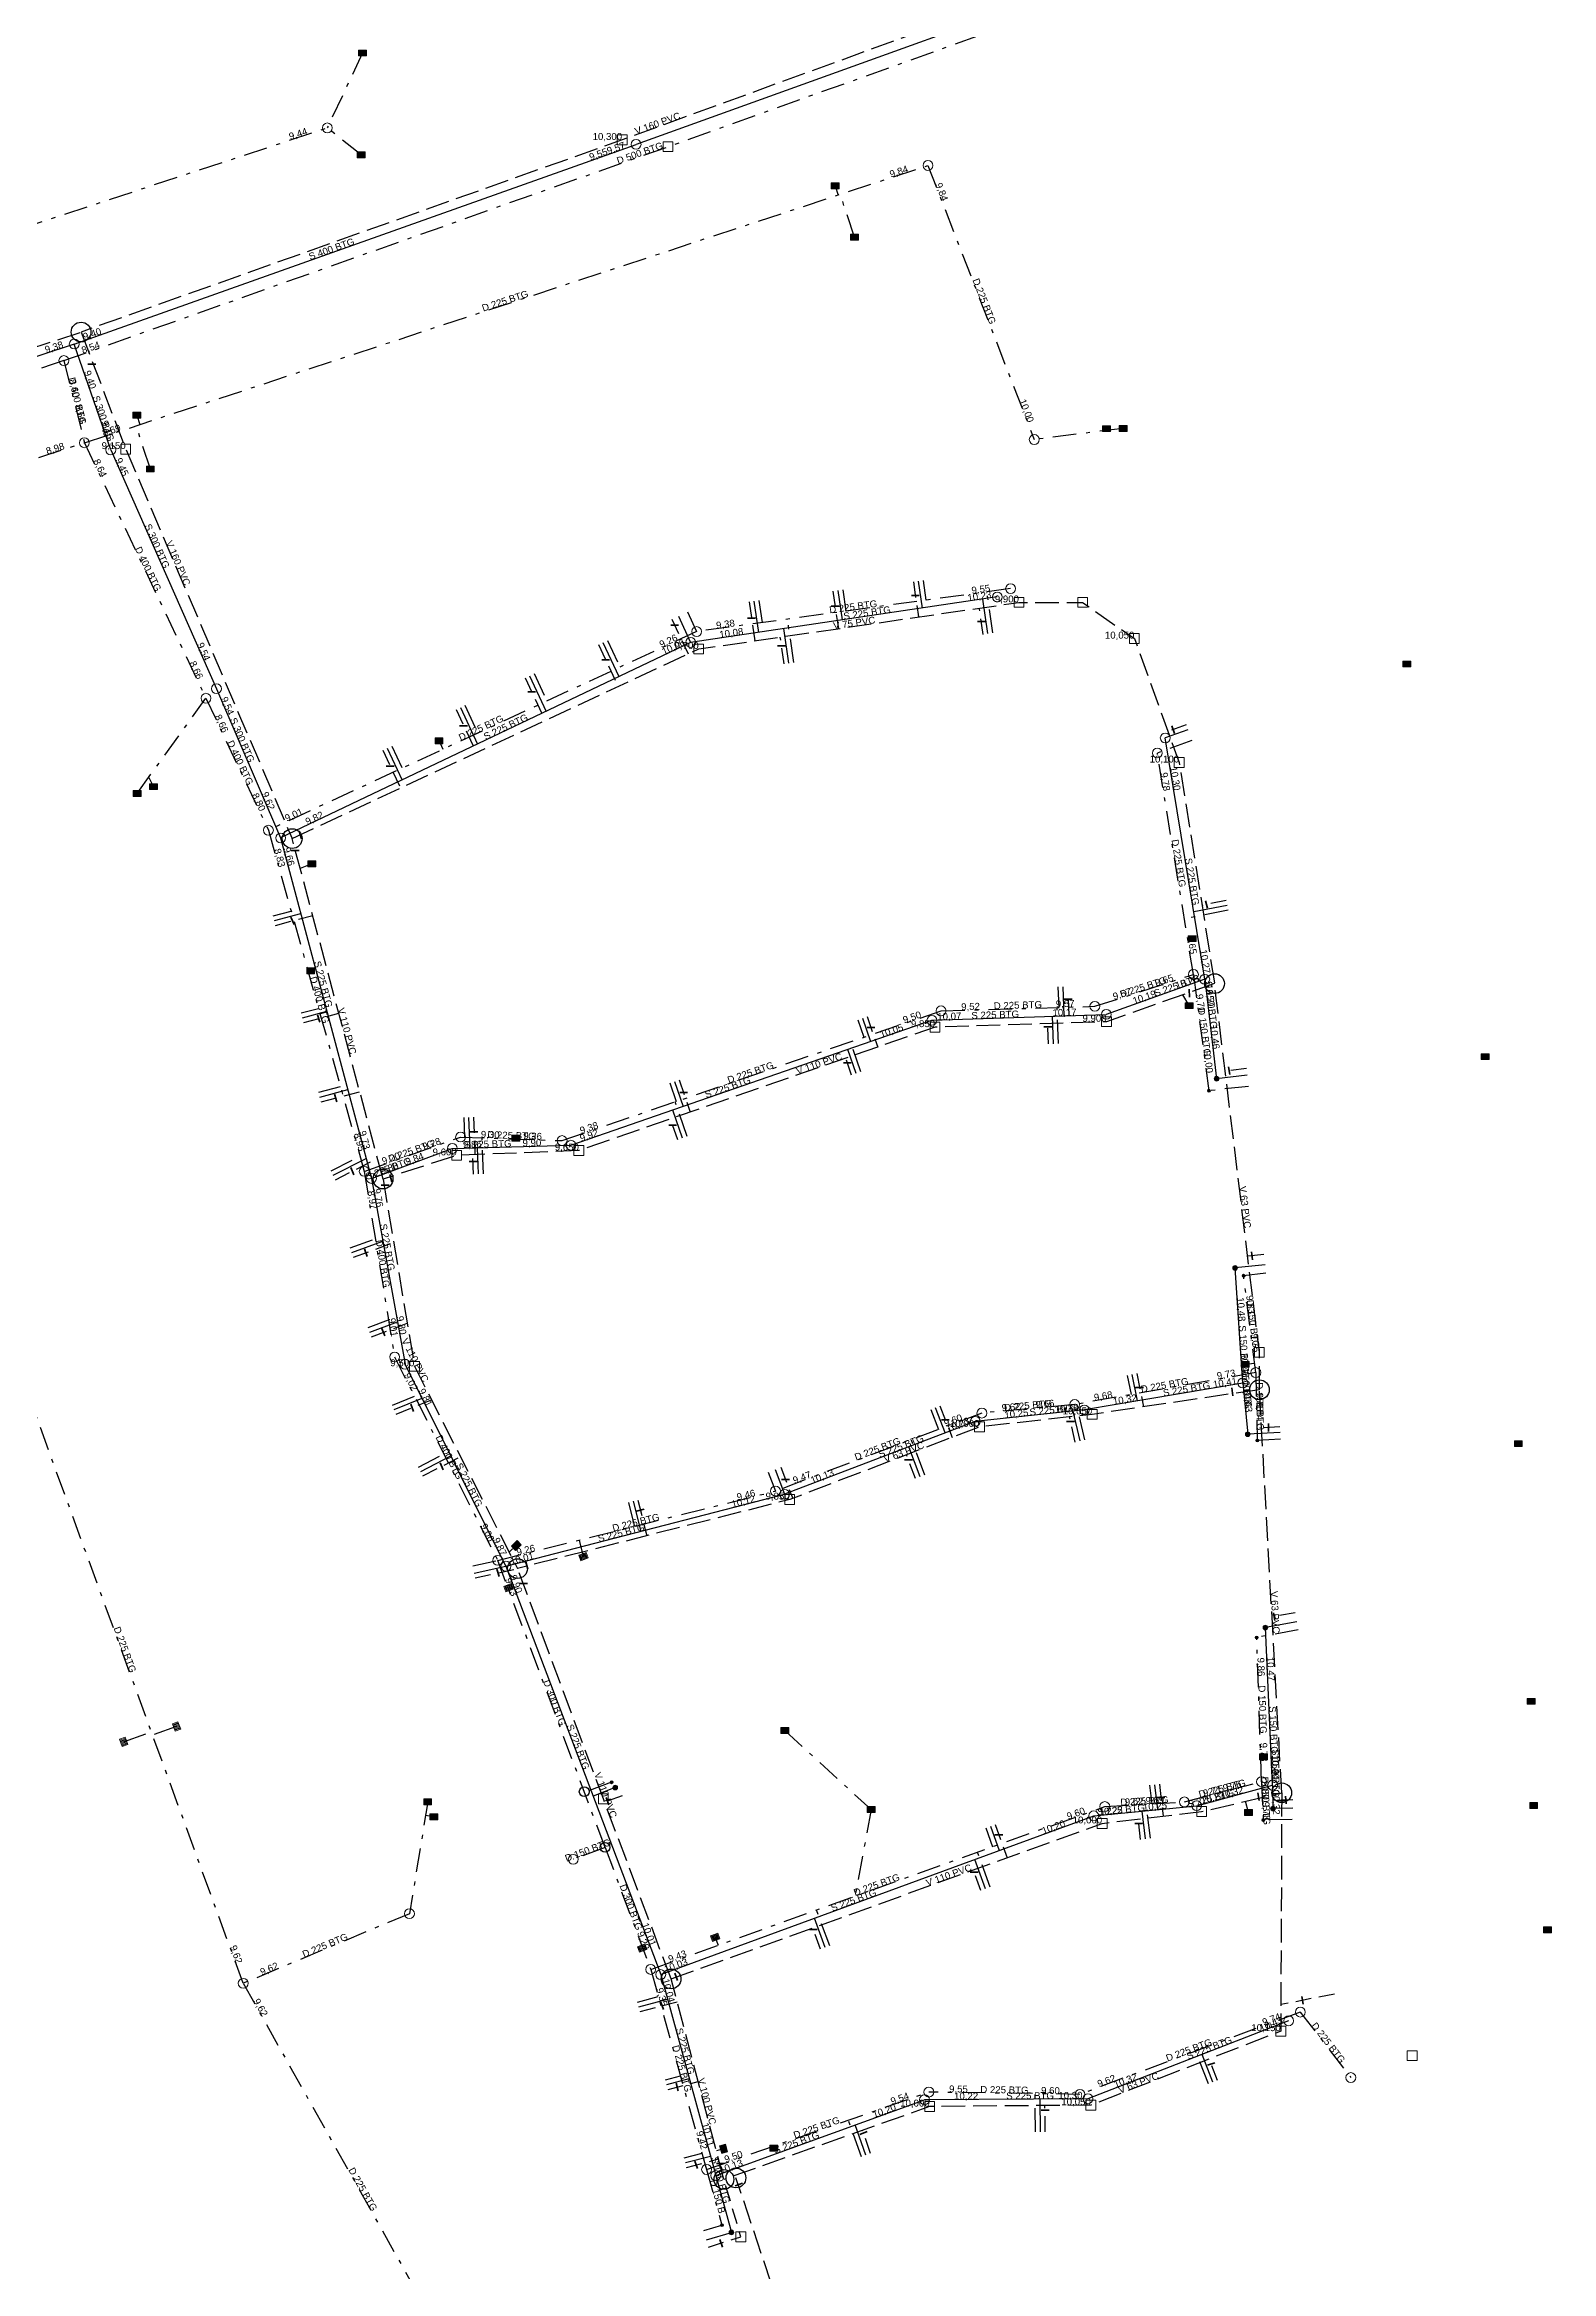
# Model space of a CAD drawing. Header units: metres. Extents: x 119005 to 120452, y 6146783 to 6149515.
# Drawn here: x 119663.9 to 119816.8, y 6148656.6 to 6148882.5 of the extents above; entities that cross this region are included whole.
import ezdxf
from ezdxf.enums import TextEntityAlignment as Align

# ---------------------------------------------------------------- set-up
doc = ezdxf.new("R2010")
doc.units = ezdxf.units.M
doc.header["$LTSCALE"] = 0.4
for name, pattern in [('Heldragen__fast_', [0]), ('Heldragen__skalber__', [0]), ('Streck_prick__fast_', [12, 6, -2.5, 1, -2.5]), ('Streckad', [8, 6, -2]), ('Streckad2', [6, 4, -2])]:
    doc.linetypes.add(name, pattern=pattern)
for name, color, linetype in [('AD_LINE', 83, 'Streck_prick__fast_'), ('AV_LINE', 173, 'Heldragen__fast_'), ('D_LINE', 83, 'Streck_prick__fast_'), ('D_TEXT', 7, 'Continuous'), ('DAG_POINT', 83, 'Continuous'), ('DNB_POINT', 83, 'Continuous'), ('DPL_POINT', 83, 'Continuous'), ('DRB_POINT', 83, 'Continuous'), ('DSP_POINT', 83, 'Continuous'), ('S_LINE', 243, 'Heldragen__fast_'), ('S_TEXT', 7, 'Continuous'), ('SD_LINE', 83, 'Streck_prick__fast_'), ('SNB_POINT', 243, 'Continuous'), ('SS_LINE', 243, 'Heldragen__fast_'), ('SSP_POINT', 243, 'Continuous'), ('SV_LINE', 173, 'Streckad2'), ('TS_LINE', 243, 'Heldragen__fast_'), ('TS_TEXT', 7, 'Continuous'), ('TSNB_POINT', 243, 'Continuous'), ('V_LINE', 173, 'Streckad'), ('V_TEXT', 7, 'Continuous'), ('VAG_POINT', 173, 'Continuous'), ('VAV_POINT', 173, 'Continuous'), ('VBP_POINT', 173, 'Continuous'), ('VPL_POINT', 173, 'Continuous'), ('VPL_TEXT', 173, 'Continuous'), ('VSV_POINT', 173, 'Continuous')]:
    doc.layers.add(name, color=color, linetype=linetype)
doc.styles.add('Standard_CAD', font='ARIAL.TTF', dxfattribs={"height": 0.2})

# ---------------------------------------------------------------- blocks, each defined once
blk = doc.blocks.new('NB')
at = {"color": 0, "linetype": 'Heldragen__skalber__', "lineweight": 0}
blk.add_circle((0, 0), 0.5, dxfattribs=at)
blk = doc.blocks.new('Ventil')
at = {"color": 0, "linetype": 'Heldragen__skalber__', "lineweight": 35, "flags": 128}
blk.add_lwpolyline([(-0.4, 0), (0.4, 0)], dxfattribs=at)
blk = doc.blocks.new('DRB')
blk.add_hatch(color=0).paths.add_polyline_path([(0.3, 0.3), (0.3, -0.3)], flags=0)
at = {"color": 0, "linetype": 'Heldragen__skalber__', "lineweight": 0, "flags": 128}
for points in [[(-0.4, -0.3), (-0.4, 0.3), (0.4, 0.3), (0.4, -0.3), (-0.4, -0.3)], [(-0.3, 0.3), (-0.3, -0.3)], [(-0.2, 0.3), (-0.2, -0.3)], [(-0.1, 0.3), (-0.1, -0.3)], [(0, 0.3), (0, -0.3)], [(0.1, 0.3), (0.1, -0.3)], [(0.2, 0.3), (0.2, -0.3)], [(0.3, 0.3), (0.3, -0.3), (0.3, 0.3)]]:
    blk.add_lwpolyline(points, dxfattribs=at)
blk = doc.blocks.new('Rektangel')
at = {"color": 0, "linetype": 'Heldragen__skalber__', "lineweight": 0, "flags": 128}
blk.add_lwpolyline([(-0.5, -0.5), (-0.5, 0.5), (0.5, 0.5), (0.5, -0.5), (-0.5, -0.5)], dxfattribs=at)
blk = doc.blocks.new('Cirkel')
blk.add_ellipse((0, 0), major_axis=(0.5, 0), ratio=1)
blk = doc.blocks.new('VBP')
blk.add_hatch(color=0).paths.add_polyline_path([(0.4, -0.3), (-0.4, -0.3), (-0.4, 0.3), (0.4, 0.3)], flags=0)
at = {"color": 0, "linetype": 'Heldragen__skalber__', "lineweight": 0, "flags": 128}
blk.add_lwpolyline([(0.4, -0.3), (-0.4, -0.3), (-0.4, 0.3), (0.4, 0.3), (0.4, -0.3)], dxfattribs=at)
blk = doc.blocks.new('SIB')
blk.add_hatch(color=0).paths.add_polyline_path([(0.3, 0, 1), (-0.3, 0, 1)], flags=0)
at = {"color": 0, "linetype": 'Heldragen__skalber__', "lineweight": 0, "flags": 128}
blk.add_lwpolyline([(0.3, 0, 1), (-0.3, 0, 1), (0.3, 0)], format="xyb", dxfattribs=at)
blk = doc.blocks.new('DIB')
blk.add_hatch(color=0).paths.add_polyline_path([(0.3, 0, 1), (-0.3, 0, 1)], flags=0)
at = {"color": 0, "linetype": 'Heldragen__skalber__', "lineweight": 0, "flags": 128}
blk.add_lwpolyline([(0.3, 0, 1), (-0.3, 0, 1), (0.3, 0)], format="xyb", dxfattribs=at)

msp = doc.modelspace()

# ---------------------------------------------------------------- linework, layer by layer
at = {"layer": 'AD_LINE', "flags": 128}
for points in [[(119696.17, 6148881.62), (119692.59, 6148874.02)], [(119696.03, 6148871.3), (119692.59, 6148874.02)], [(119744.11, 6148868.15), (119744.41, 6148867.21)], [(119746.07, 6148862.93), (119744.64, 6148867.29)], [(119674.64, 6148839.42), (119673.2, 6148843.81)], [(119673.26, 6148844.88), (119673.58, 6148843.93)], [(119773.34, 6148843.54), (119764.31, 6148842.41)], [(119673.3, 6148806.51), (119680.28, 6148816.17)], [(119703.93, 6148811.85), (119704.33, 6148810.99)], [(119674.97, 6148807.2), (119674.5, 6148808.16)], [(119780.33, 6148791.78), (119779.88, 6148791.71)], [(119690.91, 6148788.51), (119690.65, 6148788.44)], [(119711.72, 6148771.55), (119711.72, 6148771.47)], [(119785.72, 6148748.61), (119786.67, 6148748.73)], [(119718.58, 6148729.11), (119718.17, 6148730.78)], [(119710.98, 6148725.94), (119710.94, 6148725.92)], [(119677.3, 6148711.87), (119674.87, 6148710.99)], [(119671.93, 6148710.31), (119674.74, 6148711.33)], [(119739.01, 6148711.46), (119747.77, 6148703.44)], [(119787.58, 6148708.79), (119787.29, 6148708.78)], [(119702.78, 6148704.24), (119700.93, 6148692.88)], [(119703.39, 6148702.71), (119702.56, 6148702.85)], [(119747.77, 6148703.44), (119746.13, 6148694.66)], [(119724.53, 6148689.39), (119724.58, 6148689.41)], [(119731.94, 6148690.48), (119732.23, 6148689.68)], [(119737.89, 6148669.1), (119737.83, 6148669.29)]]:
    msp.add_lwpolyline(points, dxfattribs=at)
at = {"layer": 'AV_LINE', "flags": 128}
for points in [[(119691.02, 6148799.36), (119689.84, 6148798.89)], [(119780.03, 6148784.99), (119779.37, 6148786.09)], [(119711.76, 6148730.23), (119711.04, 6148729.56)], [(119786.05, 6148703.16), (119785.75, 6148704.29)], [(119732.79, 6148669.03), (119732.06, 6148668.84)]]:
    msp.add_lwpolyline(points, dxfattribs=at)
at = {"layer": 'D_LINE', "flags": 128}
for points in [[(119665.87, 6148850.42), (119727.15, 6148872.11), (119782.88, 6148892.04)], [(119611.23, 6148847.29), (119692.59, 6148874.02)], [(119667.95, 6148842.08), (119753.53, 6148870.21)], [(119753.53, 6148870.21), (119764.31, 6148842.41)], [(119665.87, 6148850.42), (119594.07, 6148826.52)], [(119665.87, 6148850.42), (119667.95, 6148842.08)], [(119631.31, 6148830.36), (119667.95, 6148842.08)], [(119667.95, 6148842.08), (119680.28, 6148816.17)], [(119761.91, 6148827.29), (119730.06, 6148822.93)], [(119730.06, 6148822.93), (119686.62, 6148802.78)], [(119680.28, 6148816.17), (119686.62, 6148802.78)], [(119780.46, 6148788.15), (119776.8, 6148810.61)], [(119686.62, 6148802.78), (119696.34, 6148768.18)], [(119770.46, 6148784.92), (119780.46, 6148788.15)], [(119780.46, 6148788.15), (119782.03, 6148776.36)], [(119716.41, 6148771.3), (119754.86, 6148784.46)], [(119754.86, 6148784.46), (119770.46, 6148784.92)], [(119696.34, 6148768.18), (119706.11, 6148771.66)], [(119706.11, 6148771.66), (119716.41, 6148771.3)], [(119696.34, 6148768.18), (119699.42, 6148749.35)], [(119786.79, 6148747.77), (119785.55, 6148757.59)], [(119684.06, 6148685.82), (119659.43, 6148753.29)], [(119699.42, 6148749.35), (119709.89, 6148728.72)], [(119786.79, 6148747.77), (119768.41, 6148744.53)], [(119786.79, 6148747.77), (119786.94, 6148740.88)], [(119759, 6148743.66), (119738.06, 6148735.75)], [(119768.41, 6148744.53), (119759, 6148743.66)], [(119709.89, 6148728.72), (119738.06, 6148735.75)], [(119720.77, 6148699.61), (119709.89, 6148728.72)], [(119787.37, 6148706.27), (119786.88, 6148720.9)], [(119779.55, 6148704.22), (119787.37, 6148706.27)], [(119787.37, 6148706.27), (119787.55, 6148702.38)], [(119725.4, 6148687.23), (119771.47, 6148703.75)], [(119771.47, 6148703.75), (119779.55, 6148704.22)], [(119720.77, 6148699.61), (119717.54, 6148698.4)], [(119720.77, 6148699.61), (119725.4, 6148687.23)], [(119700.93, 6148692.88), (119684.06, 6148685.82)], [(119725.4, 6148687.23), (119731.07, 6148666.94)], [(119684.06, 6148685.82), (119707.75, 6148643.7)], [(119791.3, 6148682.9), (119768.95, 6148674.56)], [(119791.3, 6148682.9), (119796.43, 6148676.26)], [(119731.07, 6148666.94), (119753.62, 6148674.79)], [(119768.95, 6148674.56), (119753.62, 6148674.79)], [(119731.07, 6148666.94), (119732.63, 6148661.29)]]:
    msp.add_lwpolyline(points, dxfattribs=at)
at = {"layer": 'S_LINE', "flags": 128}
for points in [[(119666.92, 6148852.1), (119723.92, 6148872.35)], [(119666.92, 6148852.1), (119594.95, 6148828.34)], [(119670.63, 6148841.36), (119666.92, 6148852.1)], [(119670.63, 6148841.36), (119681.35, 6148817.14)], [(119760.56, 6148826.44), (119729.45, 6148821.83)], [(119729.45, 6148821.83), (119687.86, 6148802)], [(119681.35, 6148817.14), (119687.86, 6148802)], [(119781.61, 6148787.66), (119777.6, 6148812.14)], [(119687.86, 6148802), (119697.07, 6148767.46)], [(119781.61, 6148787.66), (119771.62, 6148784.1)], [(119781.61, 6148787.66), (119782.81, 6148777.58)], [(119753.93, 6148783.5), (119771.62, 6148784.1)], [(119717.31, 6148770.83), (119753.93, 6148783.5)], [(119697.07, 6148767.46), (119705.27, 6148770.5)], [(119705.27, 6148770.5), (119717.31, 6148770.83)], [(119697.07, 6148767.46), (119700.48, 6148748.62)], [(119785.47, 6148746.71), (119784.69, 6148758.38)], [(119710.71, 6148728.13), (119700.48, 6148748.62)], [(119785.47, 6148746.71), (119769.4, 6148743.98)], [(119785.47, 6148746.71), (119785.97, 6148741.51)], [(119769.4, 6148743.98), (119758.33, 6148742.82)], [(119758.33, 6148742.82), (119738.98, 6148735.42)], [(119710.71, 6148728.13), (119738.98, 6148735.42)], [(119710.71, 6148728.13), (119726.42, 6148686.71)], [(119788.49, 6148705.92), (119787.76, 6148721.91)], [(119780.79, 6148703.84), (119788.49, 6148705.92)], [(119788.49, 6148705.92), (119788.53, 6148703.54)], [(119726.42, 6148686.71), (119770.35, 6148702.81)], [(119770.35, 6148702.81), (119780.79, 6148703.84)], [(119726.42, 6148686.71), (119732, 6148666.32)], [(119790.12, 6148682.02), (119769.76, 6148674.12)], [(119732, 6148666.32), (119753.18, 6148674.01)], [(119769.76, 6148674.12), (119753.18, 6148674.01)], [(119732, 6148666.32), (119733.59, 6148660.55)]]:
    msp.add_lwpolyline(points, dxfattribs=at)
at = {"layer": 'SD_LINE', "flags": 128}
for points in [[(119744.88, 6148827.18), (119745.19, 6148825)], [(119753.04, 6148828.1), (119753.33, 6148826.11)], [(119760.12, 6148822.8), (119759.51, 6148826.96)], [(119729.13, 6148824.93), (119730.06, 6148822.93)], [(119736.37, 6148826.08), (119736.7, 6148823.84)], [(119739.92, 6148819.81), (119739.28, 6148824.19)], [(119721.02, 6148822.04), (119722.28, 6148819.32)], [(119713.57, 6148818.67), (119714.87, 6148815.88)], [(119706.56, 6148815.45), (119707.87, 6148812.64)], [(119699.13, 6148811.31), (119700.18, 6148809.07)], [(119780.31, 6148811.87), (119776.8, 6148810.61)], [(119687.09, 6148794.09), (119688.92, 6148794.58)], [(119783.97, 6148794.66), (119779.54, 6148793.79)], [(119766.72, 6148786.88), (119766.79, 6148784.82)], [(119689.95, 6148784.25), (119691.7, 6148784.71)], [(119766.76, 6148781.14), (119766.64, 6148784.81)], [(119746.41, 6148783.55), (119747.03, 6148781.78)], [(119746.72, 6148778.26), (119745.67, 6148781.31)], [(119691.72, 6148776.2), (119693.92, 6148776.78)], [(119727.34, 6148777.15), (119728, 6148775.27)], [(119729.09, 6148771.72), (119727.88, 6148775.23)], [(119786.04, 6148776.8), (119782.03, 6148776.36)], [(119706.43, 6148773.63), (119706.5, 6148771.65)], [(119708.43, 6148767.93), (119708.29, 6148771.59)], [(119692.97, 6148768.22), (119695.91, 6148769.71)], [(119694.91, 6148760.41), (119697.46, 6148761.34)], [(119787.82, 6148757.85), (119785.55, 6148757.59)], [(119696.74, 6148752.35), (119698.8, 6148753.13)], [(119773.73, 6148747.48), (119774.13, 6148745.54)], [(119699.2, 6148744.48), (119701.43, 6148745.39)], [(119753.81, 6148744.04), (119754.59, 6148741.99)], [(119769.45, 6148740.95), (119768.62, 6148744.57)], [(119701.85, 6148738.19), (119704.42, 6148739.5)], [(119753.21, 6148737.38), (119751.84, 6148740.95)], [(119789.31, 6148741.01), (119786.94, 6148740.88)], [(119737.33, 6148737.67), (119738.06, 6148735.75)], [(119723.14, 6148734.59), (119723.74, 6148732.17)], [(119707.34, 6148728.17), (119709.89, 6148728.72)], [(119791.1, 6148721.67), (119786.88, 6148720.9)], [(119721.44, 6148706.22), (119718.68, 6148705.19)], [(119776.02, 6148705.91), (119776.24, 6148704.03)], [(119776.09, 6148700.54), (119775.68, 6148703.99)], [(119759.4, 6148701.59), (119760.09, 6148699.67)], [(119790.49, 6148702.43), (119787.55, 6148702.38)], [(119759.84, 6148695.57), (119758.56, 6148699.12)], [(119743.56, 6148689.61), (119742.24, 6148693.27)], [(119724.07, 6148683.92), (119726.17, 6148684.48)], [(119781.98, 6148675.61), (119780.68, 6148678.94)], [(119726.9, 6148676.03), (119728.42, 6148676.43)], [(119764.43, 6148670.75), (119764.39, 6148674.63)], [(119746.77, 6148668.23), (119745.45, 6148671.95)], [(119728.79, 6148668.11), (119730.61, 6148668.6)], [(119730.78, 6148660.74), (119732.63, 6148661.29)]]:
    msp.add_lwpolyline(points, dxfattribs=at)
at = {"layer": 'SS_LINE', "flags": 128}
for points in [[(119744.38, 6148827.11), (119744.82, 6148824.11)], [(119752.54, 6148828.03), (119752.94, 6148825.31)], [(119735.88, 6148826.01), (119736.34, 6148822.85)], [(119759.62, 6148822.73), (119759.11, 6148826.22)], [(119728.21, 6148824.5), (119729.45, 6148821.83)], [(119739.43, 6148819.74), (119738.92, 6148823.23)], [(119720.56, 6148821.83), (119722.18, 6148818.36)], [(119713.11, 6148818.45), (119714.8, 6148814.84)], [(119706.1, 6148815.24), (119707.84, 6148811.52)], [(119779.91, 6148812.97), (119777.6, 6148812.14)], [(119698.68, 6148811.1), (119700.18, 6148807.87)], [(119687.22, 6148793.61), (119689.9, 6148794.33)], [(119783.87, 6148795.15), (119780.49, 6148794.49)], [(119767.22, 6148786.9), (119767.32, 6148783.95)], [(119690.08, 6148783.76), (119692.55, 6148784.43)], [(119746.89, 6148783.72), (119747.71, 6148781.35)], [(119766.26, 6148781.12), (119766.17, 6148783.91)], [(119746.25, 6148778.1), (119745.4, 6148780.55)], [(119727.82, 6148777.31), (119728.7, 6148774.77)], [(119785.91, 6148777.92), (119782.81, 6148777.58)], [(119691.85, 6148775.71), (119694.67, 6148776.47)], [(119706.93, 6148773.65), (119707.05, 6148770.55)], [(119728.62, 6148771.55), (119727.63, 6148774.4)], [(119707.93, 6148767.92), (119707.82, 6148770.57)], [(119693.2, 6148767.78), (119696.54, 6148769.47)], [(119695.09, 6148759.94), (119698.23, 6148761.09)], [(119787.73, 6148758.71), (119784.69, 6148758.38)], [(119696.91, 6148751.88), (119699.7, 6148752.93)], [(119774.22, 6148747.58), (119774.77, 6148744.89)], [(119699.39, 6148744.01), (119702.21, 6148745.17)], [(119754.27, 6148744.22), (119755.26, 6148741.64)], [(119768.96, 6148740.84), (119768.27, 6148743.86)], [(119789.27, 6148741.7), (119785.97, 6148741.51)], [(119702.07, 6148737.75), (119705.13, 6148739.31)], [(119752.74, 6148737.2), (119751.58, 6148740.23)], [(119738.02, 6148737.93), (119738.98, 6148735.42)], [(119723.62, 6148734.72), (119724.39, 6148731.66)], [(119707.5, 6148727.44), (119710.71, 6148728.13)], [(119790.95, 6148722.49), (119787.76, 6148721.91)], [(119721.8, 6148705.68), (119719.55, 6148704.82)], [(119776.51, 6148705.96), (119776.81, 6148703.45)], [(119775.6, 6148700.48), (119775.26, 6148703.29)], [(119790.54, 6148703.58), (119788.53, 6148703.56)], [(119759.87, 6148701.76), (119760.76, 6148699.29)], [(119759.37, 6148695.4), (119758.29, 6148698.39)], [(119743.09, 6148689.44), (119742.02, 6148692.43)], [(119724.2, 6148683.43), (119727.1, 6148684.21)], [(119782.44, 6148675.79), (119781.34, 6148678.61)], [(119727.03, 6148675.55), (119729.31, 6148676.15)], [(119764.93, 6148670.76), (119764.9, 6148674.09)], [(119747.24, 6148668.39), (119746.16, 6148671.46)], [(119728.92, 6148667.63), (119731.46, 6148668.3)], [(119731.06, 6148659.79), (119733.59, 6148660.55)]]:
    msp.add_lwpolyline(points, dxfattribs=at)
at = {"layer": 'SV_LINE', "flags": 128}
for points in [[(119743.89, 6148827.04), (119744.44, 6148823.23)], [(119752.05, 6148827.96), (119752.56, 6148824.41)], [(119735.38, 6148825.94), (119735.96, 6148821.99)], [(119759.13, 6148822.65), (119758.74, 6148825.31)], [(119727.54, 6148824.19), (119729.19, 6148820.66)], [(119720.11, 6148821.62), (119722.1, 6148817.36)], [(119738.93, 6148819.67), (119738.54, 6148822.37)], [(119712.66, 6148818.24), (119714.69, 6148813.9)], [(119705.65, 6148815.02), (119707.7, 6148810.64)], [(119779.73, 6148813.46), (119777.88, 6148812.79)], [(119698.22, 6148810.89), (119700.02, 6148807.05)], [(119783.78, 6148795.64), (119781.33, 6148795.16)], [(119687.35, 6148793.13), (119691.11, 6148794.13)], [(119690.21, 6148783.28), (119693.76, 6148784.23)], [(119767.76, 6148785.65), (119767.84, 6148783.24)], [(119747.36, 6148783.88), (119748.43, 6148780.79)], [(119765.76, 6148781.11), (119765.69, 6148783.17)], [(119745.78, 6148777.94), (119745.18, 6148779.66)], [(119728.29, 6148777.48), (119729.42, 6148774.2)], [(119785.84, 6148778.6), (119783.68, 6148778.36)], [(119691.98, 6148775.23), (119695.88, 6148776.27)], [(119707.43, 6148773.67), (119707.57, 6148769.88)], [(119728.15, 6148771.39), (119727.41, 6148773.51)], [(119693.42, 6148767.33), (119697.69, 6148769.49)], [(119707.43, 6148767.9), (119707.35, 6148769.87)], [(119695.26, 6148759.47), (119699.4, 6148760.99)], [(119787.61, 6148759.74), (119785.97, 6148759.56)], [(119697.09, 6148751.41), (119700.7, 6148752.77)], [(119774.71, 6148747.68), (119775.4, 6148744.3)], [(119699.58, 6148743.55), (119703.17, 6148745.02)], [(119754.74, 6148744.4), (119755.97, 6148741.2)], [(119768.47, 6148740.72), (119767.89, 6148743.28)], [(119789.24, 6148742.26), (119787.37, 6148742.16)], [(119702.3, 6148737.3), (119706.11, 6148739.24)], [(119752.27, 6148737.02), (119751.35, 6148739.43)], [(119738.6, 6148738.16), (119739.81, 6148735.01)], [(119724.11, 6148734.84), (119725.01, 6148731.21)], [(119707.6, 6148726.96), (119711.89, 6148727.89)], [(119790.78, 6148723.41), (119788.43, 6148722.98)], [(119777.01, 6148706.02), (119777.39, 6148702.77)], [(119722.5, 6148704.84), (119720.73, 6148704.18)], [(119790.54, 6148704.42), (119789.36, 6148704.4)], [(119760.34, 6148701.93), (119761.56, 6148698.56)], [(119775.1, 6148700.42), (119774.86, 6148702.47)], [(119758.9, 6148695.23), (119758.14, 6148697.33)], [(119742.62, 6148689.27), (119741.84, 6148691.44)], [(119794.77, 6148684.73), (119789.33, 6148683.66)], [(119724.33, 6148682.95), (119728.08, 6148683.95)], [(119782.91, 6148675.97), (119782.06, 6148678.14)], [(119727.16, 6148675.06), (119730.21, 6148675.87)], [(119765.42, 6148670.76), (119765.4, 6148673.42)], [(119747.71, 6148668.56), (119746.88, 6148670.91)], [(119729.04, 6148667.14), (119732.28, 6148668.01)], [(119731.28, 6148659.06), (119734.55, 6148660.11), (119732.83, 6148665.93)]]:
    msp.add_lwpolyline(points, dxfattribs=at)
at = {"layer": 'TS_LINE', "flags": 128}
msp.add_lwpolyline([(119782.75, 6148893.54), (119723.92, 6148872.35)], dxfattribs=at)
at = {"layer": 'V_LINE', "flags": 128}
for points in [[(119780.11, 6148893.76), (119722.5, 6148872.8), (119667.61, 6148853.31)], [(119595.38, 6148829.42), (119599.31, 6148831.03), (119667.61, 6148853.31)], [(119667.61, 6148853.31), (119672.14, 6148841.44), (119689.03, 6148801.93)], [(119689.03, 6148801.93), (119730.27, 6148821.17), (119762.76, 6148825.89), (119769.22, 6148825.89), (119774.47, 6148822.22), (119779.01, 6148809.65), (119782.6, 6148787.22)], [(119698.25, 6148767.4), (119689.03, 6148801.93)], [(119782.6, 6148787.22), (119771.65, 6148783.36), (119754.25, 6148782.81), (119718.12, 6148770.29), (119705.72, 6148769.8), (119698.25, 6148767.4)], [(119787.16, 6148746.03), (119787.15, 6148749.83), (119782.6, 6148787.22)], [(119698.25, 6148767.4), (119701.43, 6148748.41), (119711.89, 6148727.89)], [(119787.16, 6148746.03), (119770.19, 6148743.53), (119758.75, 6148742.26), (119739.5, 6148734.89), (119711.89, 6148727.89)], [(119789.42, 6148705.15), (119787.16, 6148746.03)], [(119727.47, 6148686.26), (119720.6, 6148704.54), (119711.89, 6148727.89)], [(119727.47, 6148686.26), (119771.2, 6148702.04), (119781.29, 6148703.24), (119789.42, 6148705.15)], [(119789.42, 6148705.15), (119789.32, 6148680.97), (119770.05, 6148673.46), (119753.7, 6148673.32), (119732.83, 6148665.93)], [(119732.83, 6148665.93), (119727.47, 6148686.26)], [(119746.75, 6148512.59), (119724.1, 6148549.05), (119710.04, 6148578.16), (119722.33, 6148582.55), (119721.46, 6148585.15), (119718.78, 6148597.64), (119709.1, 6148640.33), (119738.55, 6148652.67), (119734.05, 6148666.08)]]:
    msp.add_lwpolyline(points, dxfattribs=at)

# ---------------------------------------------------------------- block references
at = {"layer": 'DAG_POINT'}
for p in [(119718.66, 6148705.26), (119720.77, 6148699.61)]:
    msp.add_blockref('Cirkel', p, dxfattribs=at)
at = {"layer": 'DNB_POINT'}
for p in [(119692.59, 6148874.02), (119753.53, 6148870.21), (119665.87, 6148850.42), (119764.31, 6148842.41), (119667.95, 6148842.08), (119761.91, 6148827.29), (119730.06, 6148822.93), (119680.28, 6148816.17), (119776.8, 6148810.61), (119686.62, 6148802.78), (119780.46, 6148788.15), (119754.86, 6148784.46), (119770.46, 6148784.92), (119706.11, 6148771.66), (119716.41, 6148771.3), (119696.34, 6148768.18), (119699.42, 6148749.35), (119786.79, 6148747.77), (119759, 6148743.66), (119768.41, 6148744.53), (119738.06, 6148735.75), (119709.89, 6148728.72), (119787.37, 6148706.27), (119771.47, 6148703.75), (119779.55, 6148704.22), (119717.54, 6148698.4), (119700.93, 6148692.88), (119725.4, 6148687.23), (119684.06, 6148685.82), (119791.3, 6148682.9), (119796.43, 6148676.26), (119753.62, 6148674.79), (119768.95, 6148674.56), (119731.07, 6148666.94)]:
    msp.add_blockref('NB', p, dxfattribs=at)
at = {"layer": 'DPL_POINT'}
for p in [(119727.15, 6148872.11), (119802.66, 6148678.48)]:
    msp.add_blockref('Rektangel', p, dxfattribs=at)
at = {"layer": 'DRB_POINT'}
for p in [(119696.17, 6148881.62), (119696.03, 6148871.3), (119744.11, 6148868.15), (119746.07, 6148862.93), (119673.26, 6148844.88), (119771.64, 6148843.51), (119773.34, 6148843.54), (119674.64, 6148839.42), (119802.12, 6148819.64), (119703.93, 6148811.85), (119673.3, 6148806.51), (119674.97, 6148807.2), (119780.33, 6148791.78), (119690.91, 6148788.51), (119810.05, 6148779.81), (119711.72, 6148771.55), (119785.72, 6148748.61), (119813.42, 6148740.56), (119814.72, 6148714.42), (119739.01, 6148711.46), (119787.58, 6148708.79), (119702.78, 6148704.24), (119703.39, 6148702.71), (119747.77, 6148703.44), (119814.98, 6148703.85), (119816.38, 6148691.24), (119737.89, 6148669.1)]:
    msp.add_blockref('DRB', p, dxfattribs=at)
for p, rotation in [((119718.58, 6148729.11), 20.4365627157176), ((119710.98, 6148725.94), 201.5594079546783), ((119677.3, 6148711.87), 110.0127844064707), ((119671.93, 6148710.31), 290.0132053247702), ((119724.53, 6148689.39), 200.729192109534), ((119731.94, 6148690.48), 200.4541723678712)]:
    msp.add_blockref('DRB', p, dxfattribs=dict(at, rotation=rotation))
at = {"layer": 'DSP_POINT', "xscale": 0.5, "yscale": 0.5}
for p in [(119782.03, 6148776.36), (119785.55, 6148757.59), (119786.94, 6148740.88), (119786.88, 6148720.9), (119721.44, 6148706.22), (119787.55, 6148702.38), (119732.63, 6148661.29)]:
    msp.add_blockref('DIB', p, dxfattribs=at)
at = {"layer": 'SNB_POINT'}
for p in [(119666.92, 6148852.1), (119670.63, 6148841.36), (119760.56, 6148826.44), (119729.45, 6148821.83), (119681.35, 6148817.14), (119777.6, 6148812.14), (119687.86, 6148802), (119781.61, 6148787.66), (119771.62, 6148784.1), (119753.93, 6148783.5), (119705.27, 6148770.5), (119717.31, 6148770.83), (119697.07, 6148767.46), (119700.48, 6148748.62), (119785.47, 6148746.71), (119769.4, 6148743.98), (119758.33, 6148742.82), (119738.98, 6148735.42), (119710.71, 6148728.13), (119788.49, 6148705.92), (119770.35, 6148702.81), (119780.79, 6148703.84), (119726.42, 6148686.71), (119790.12, 6148682.02), (119753.18, 6148674.01), (119769.76, 6148674.12), (119732, 6148666.32)]:
    msp.add_blockref('NB', p, dxfattribs=at)
at = {"layer": 'SSP_POINT', "xscale": 0.800000011920929, "yscale": 0.800000011920929}
for p in [(119782.81, 6148777.58), (119784.69, 6148758.38), (119785.97, 6148741.51), (119787.76, 6148721.91), (119721.8, 6148705.68), (119788.53, 6148703.54), (119733.59, 6148660.55)]:
    msp.add_blockref('SIB', p, dxfattribs=at)
at = {"layer": 'TSNB_POINT'}
msp.add_blockref('NB', (119723.92, 6148872.35), dxfattribs=at)
at = {"layer": 'VAG_POINT', "xscale": 2, "yscale": 2}
for p in [(119667.61, 6148853.31), (119689.03, 6148801.93), (119782.6, 6148787.22), (119698.25, 6148767.4), (119787.16, 6148746.03), (119711.89, 6148727.89), (119789.42, 6148705.15), (119727.47, 6148686.26), (119732.83, 6148665.93), (119734.05, 6148666.08)]:
    msp.add_blockref('Cirkel', p, dxfattribs=at)
at = {"layer": 'VAV_POINT'}
for p in [(119668.7, 6148850.07), (119689.34, 6148800.72), (119698.47, 6148766.77), (119712.49, 6148726.37), (119789.35, 6148704.36), (119732.46, 6148667.53)]:
    msp.add_blockref('Ventil', p, dxfattribs=at)
for p, rotation in [((119689.86, 6148802.3), 286.1973064091986), ((119780.04, 6148786.25), 273.5441064615296), ((119699.04, 6148767.49), 286.5301948881697), ((119784.4, 6148745.81), 278.0280741662234), ((119712.83, 6148728.2), 286.4201869915046), ((119787.06, 6148704.75), 278.9144398752908), ((119727.99, 6148686.48), 288.134476714536), ((119734.35, 6148665.42), 198.4831975526211)]:
    msp.add_blockref('Ventil', p, dxfattribs=dict(at, rotation=rotation))
at = {"layer": 'VBP_POINT'}
for p in [(119691.02, 6148799.36), (119780.03, 6148784.99), (119786.05, 6148703.16)]:
    msp.add_blockref('VBP', p, dxfattribs=at)
for p, rotation in [((119711.76, 6148730.23), 43.25309961644147), ((119732.79, 6148669.03), 104.8447050943907)]:
    msp.add_blockref('VBP', p, dxfattribs=dict(at, rotation=rotation))
at = {"layer": 'VPL_POINT'}
for p in [(119722.5, 6148872.8), (119672.14, 6148841.44), (119762.76, 6148825.89), (119769.22, 6148825.89), (119774.47, 6148822.22), (119730.27, 6148821.17), (119779.01, 6148809.65), (119754.25, 6148782.81), (119771.65, 6148783.36), (119718.12, 6148770.29), (119705.72, 6148769.8), (119787.15, 6148749.83), (119701.43, 6148748.41), (119770.19, 6148743.53), (119758.75, 6148742.26), (119739.5, 6148734.89), (119720.6, 6148704.54), (119781.29, 6148703.24), (119771.2, 6148702.04), (119789.32, 6148680.97), (119753.7, 6148673.32), (119770.05, 6148673.46), (119734.55, 6148660.11)]:
    msp.add_blockref('Rektangel', p, dxfattribs=at)
at = {"layer": 'VSV_POINT'}
for p in [(119744.11, 6148825.52), (119752.25, 6148826.58), (119727.83, 6148823.58), (119735.62, 6148824.29), (119758.94, 6148823.94), (119738.67, 6148821.49), (119720.83, 6148820.08), (119713.32, 6148816.82), (119706.42, 6148813.37), (119698.98, 6148809.27), (119767.76, 6148785.65), (119747.75, 6148782.76), (119765.7, 6148782.83), (119745.35, 6148779.18), (119728.74, 6148776.19), (119727.63, 6148772.87), (119707.48, 6148772.18), (119707.38, 6148769.18), (119775, 6148746.25), (119755.29, 6148742.96), (119768, 6148742.8), (119751.55, 6148738.91), (119739.07, 6148736.93), (119777.17, 6148704.67), (119760.72, 6148700.88), (119774.91, 6148702.04), (119758.22, 6148697.1), (119741.9, 6148691.27), (119765.41, 6148672.95)]:
    msp.add_blockref('Ventil', p, dxfattribs=at)
for p, rotation in [((119778.41, 6148812.98), 290.0561771594047), ((119781.78, 6148795.25), 285.2078082970078), ((119689.06, 6148793.58), 293.6652383109338), ((119691.71, 6148783.68), 286.2156410586429), ((119784.08, 6148778.4), 280.9455752590295), ((119693.43, 6148775.62), 288.073170230457), ((119695.14, 6148768.2), 291.2387620485548), ((119696.51, 6148759.93), 290.2572853454956), ((119786.41, 6148759.61), 276.7641292701647), ((119698.28, 6148751.86), 291.3688234680495), ((119701.2, 6148744.21), 291.4037738935525), ((119788.07, 6148742.2), 268.693445767952), ((119704.19, 6148738.26), 293.7225340904469), ((119724.36, 6148733.81), 13.39926603430169), ((119709.9, 6148727.46), 286.9742371793961), ((119788.65, 6148723.02), 279.2616522991401), ((119721.02, 6148704.29), 292.0019418316691), ((119789.83, 6148704.41), 274.4276073816213), ((119726.56, 6148683.54), 289.3107590679396), ((119791.53, 6148684.09), 279.8179943182121), ((119728.1, 6148675.31), 284.2337800452853), ((119782.26, 6148677.64), 15.68380290923407), ((119746.98, 6148670.64), 20.61295882074455), ((119730.01, 6148667.4), 288.8844784683622), ((119732.55, 6148659.44), 288.4318418102091)]:
    msp.add_blockref('Ventil', p, dxfattribs=dict(at, rotation=rotation))

# ---------------------------------------------------------------- texts
at = {"layer": 'D_TEXT', "style": 'Standard_CAD'}
for s, rotation, p in [('9,44', 18.1914, (119689.74, 6148873.09)), ('D 500 BTG', 19.4883, (119724.41, 6148871.14)), ('9,84', 18.1941, (119750.68, 6148869.27)), ('9,84', -68.7992, (119754.61, 6148867.41)), ('D 225 BTG', -68.7992, (119758.92, 6148856.31)), ('D 225 BTG', 18.1941, (119710.74, 6148856.15)), ('8,54', 19.4883, (119668.7, 6148851.42)), ('D 400 BTG', -76.016, (119666.91, 6148846.25)), ('8,60', -76.016, (119666.6, 6148847.51)), ('8,64', -76.016, (119667.22, 6148844.99)), ('10,00', -68.7992, (119763.22, 6148845.21)), ('8,69', 18.1941, (119670.8, 6148843.02)), ('8,98', 17.7356, (119665.09, 6148841.17)), ('8,64', -64.5509, (119669.24, 6148839.37)), ('D 400 BTG', -64.5509, (119674.11, 6148829.13)), ('9,55', 7.7869, (119758.94, 6148826.88)), ('D 225 BTG', 7.7869, (119745.99, 6148825.11)), ('9,26', 24.8866, (119727.34, 6148821.67)), ('9,38', 7.7869, (119733.03, 6148823.34)), ('8,66', -64.5509, (119678.99, 6148818.88)), ('8,66', -64.6695, (119681.56, 6148813.46)), ('D 225 BTG', 24.8866, (119708.34, 6148812.85)), ('D 400 BTG', -64.6695, (119683.45, 6148809.48)), ('9,78', -80.7497, (119777.28, 6148807.65)), ('8,80', -64.6695, (119685.33, 6148805.49)), ('9,01', 24.8866, (119689.34, 6148804.04)), ('8,83', -74.2988, (119687.43, 6148799.89)), ('D 225 BTG', -80.7497, (119778.63, 6148799.38)), ('9,65', -80.7497, (119779.98, 6148791.11)), ('D 400 BTG', -74.2988, (119691.48, 6148785.48)), ('9,57', 17.8934, (119773.32, 6148785.85)), ('D 225 BTG', 17.8934, (119775.46, 6148786.54)), ('9,65', 17.8934, (119777.6, 6148787.23)), ('9,50', 18.8944, (119752.02, 6148783.49)), ('9,52', 1.6975, (119757.86, 6148784.55)), ('D 225 BTG', 1.6975, (119762.66, 6148784.69)), ('9,57', 1.6975, (119767.46, 6148784.84)), ('9,70', -82.4152, (119780.85, 6148785.18)), ('D 150 BTG', -82.4152, (119781.24, 6148782.26)), ('10,00', -82.4152, (119781.63, 6148779.33)), ('D 225 BTG', 18.8944, (119735.64, 6148777.88)), ('9,38', 18.8944, (119719.25, 6148772.27)), ('8,95', -74.2988, (119695.53, 6148771.06)), ('D 225 BTG', 19.6503, (119701.23, 6148769.92)), ('9,28', 19.6503, (119703.29, 6148770.65)), ('9,30', -2.012, (119709.11, 6148771.56)), ('D 225 BTG', -2.012, (119711.26, 6148771.48)), ('9,36', -2.012, (119713.41, 6148771.41)), ('9,20', 19.6503, (119699.17, 6148769.18)), ('8,97', -80.7251, (119696.83, 6148765.22)), ('D 400 BTG', -80.7251, (119697.88, 6148758.76)), ('9,83', -82.8325, (119785.93, 6148754.62)), ('D 150 BTG', -82.8325, (119786.17, 6148752.68)), ('9,01', -80.7251, (119698.94, 6148752.31)), ('9,75', -82.8325, (119786.42, 6148750.74)), ('9,73', 9.9818, (119783.84, 6148747.25)), ('9,02', -63.0798, (119700.78, 6148746.67)), ('9,68', 9.9818, (119771.37, 6148745.05)), ('D 225 BTG', 9.9818, (119777.6, 6148746.15)), ('9,75', -88.7821, (119786.85, 6148744.77)), ('D 150 BTG', -88.7821, (119786.86, 6148744.33)), ('9,60', 20.6817, (119756.2, 6148742.6)), ('9,62', 5.3274, (119761.99, 6148743.93)), ('D 225 BTG', 5.3274, (119763.71, 6148744.09)), ('9,66', 5.3274, (119765.43, 6148744.25)), ('9,84', -88.7821, (119786.87, 6148743.88)), ('D 400 BTG', -63.0798, (119704.66, 6148739.03)), ('D 225 BTG', 20.6817, (119748.53, 6148739.7)), ('9,47', 20.6817, (119740.87, 6148736.81)), ('9,46', 14.0189, (119735.15, 6148735.02)), ('9,06', -63.0798, (119708.54, 6148731.39)), ('D 225 BTG', 14.0189, (119723.98, 6148732.23)), ('9,26', 14.0189, (119712.81, 6148729.44)), ('9,13', -69.5162, (119710.94, 6148725.91)), ('D 225 BTG', -69.9434, (119671.74, 6148719.55)), ('9,86', -88.0881, (119786.98, 6148717.9)), ('D 300 BTG', -69.5162, (119715.33, 6148714.16)), ('D 150 BTG', -88.0881, (119787.13, 6148713.58)), ('9,78', -88.0881, (119787.27, 6148709.27)), ('D 225 BTG', 14.6658, (119783.46, 6148705.25)), ('9,71', 14.6658, (119782.46, 6148704.98)), ('9,76', 14.6658, (119784.47, 6148705.51)), ('9,80', -87.3529, (119787.41, 6148705.37)), ('D 150 BTG', -87.3529, (119787.46, 6148704.32)), ('9,60', 19.7199, (119768.65, 6148702.73)), ('D 225 BTG', 3.3742, (119775.51, 6148703.98)), ('9,62', 3.3742, (119774.47, 6148703.92)), ('9,69', 3.3742, (119776.56, 6148704.05)), ('9,78', -87.3529, (119787.51, 6148703.27)), ('D 150 BTG', 20.5872, (119719.15, 6148699)), ('D 225 BTG', 19.7199, (119748.44, 6148695.49)), ('D 300 BTG', -69.499, (119723.08, 6148693.42)), ('9,62', -69.9434, (119683.03, 6148688.64)), ('D 225 BTG', 22.7128, (119692.5, 6148689.35)), ('9,29', -69.499, (119724.35, 6148690.04)), ('9,43', 19.7199, (119728.22, 6148688.24)), ('9,62', 22.7128, (119686.83, 6148686.98)), ('9,35', -74.3758, (119726.21, 6148684.34)), ('9,62', -60.6423, (119685.53, 6148683.2)), ('9,74', 20.4771, (119788.49, 6148681.85)), ('D 225 BTG', 20.4771, (119780.12, 6148678.73)), ('D 225 BTG', -52.3258, (119793.87, 6148679.58)), ('D 225 BTG', -74.3758, (119728.24, 6148677.08)), ('9,62', 20.4771, (119771.76, 6148675.6)), ('9,54', 19.2159, (119750.78, 6148673.81)), ('9,55', -0.889, (119756.62, 6148674.75)), ('D 225 BTG', -0.889, (119761.28, 6148674.67)), ('9,60', -0.889, (119765.95, 6148674.6)), ('D 225 BTG', 19.2159, (119742.34, 6148670.86)), ('9,42', -74.3758, (119730.26, 6148669.82)), ('9,50', 19.2159, (119733.91, 6148667.92)), ('D 225 BTG', -60.6423, (119695.9, 6148664.76)), ('D 150 B', -74.5672, (119731.85, 6148664.11))]:
    msp.add_text(s, height=0.7, rotation=rotation, dxfattribs=at).set_placement(p, align=Align.CENTER)
at = {"layer": 'S_TEXT', "style": 'Standard_CAD'}
for s, rotation, p in [('9,55', 19.5521, (119721.1, 6148871.34)), ('S 400 BTG', 19.5521, (119695.42, 6148862.22)), ('9,40', 19.5521, (119669.75, 6148853.11)), ('9,45', -66.1287, (119671.84, 6148838.62)), ('S 300 BTG', -66.1287, (119675.99, 6148829.25)), ('9,54', -66.1287, (119680.13, 6148819.89)), ('9,54', -66.7336, (119682.53, 6148814.39)), ('S 300 BTG', -66.7336, (119684.6, 6148809.57)), ('9,62', -66.7336, (119686.67, 6148804.75)), ('9,66', -75.0599, (119688.63, 6148799.1)), ('S 225 BTG', -75.0599, (119692.47, 6148784.73)), ('S 150 BTG', -83.234, (119782.21, 6148782.62)), ('10,30', -83.234, (119781.96, 6148784.68)), ('10,07', 1.9362, (119756.93, 6148783.6)), ('S 225 BTG', 1.9362, (119762.78, 6148783.8)), ('10,17', 1.9362, (119768.62, 6148784)), ('10,05', 19.0829, (119751.1, 6148782.52)), ('10,46', -83.234, (119782.45, 6148780.55)), ('S 225 BTG', 19.0829, (119735.62, 6148777.17)), ('9,73', -75.0599, (119696.3, 6148770.36)), ('9,86', 1.5676, (119708.27, 6148770.59)), ('S 225 BTG', 1.5676, (119711.29, 6148770.67)), ('9,90', 1.5676, (119714.31, 6148770.75)), ('9,92', 19.0829, (119720.15, 6148771.81)), ('S 225 BTG', 20.3861, (119701.17, 6148768.98)), ('9,80', 20.3861, (119699.89, 6148768.5)), ('9,84', 20.3861, (119702.46, 6148769.46)), ('9,76', -79.7415, (119697.61, 6148764.5)), ('S 225 BTG', -79.7415, (119698.78, 6148758.04)), ('9,80', -79.7415, (119699.95, 6148751.57)), ('S 150 BTG', -84.4667, (119785.72, 6148744.11)), ('10,48', -84.4667, (119785.68, 6148744.5)), ('10,43', -84.4667, (119785.76, 6148743.72)), ('10,12', 14.4619, (119736.07, 6148734.67)), ('S 225 BTG', 14.4619, (119724.84, 6148731.77)), ('10,01', 14.4619, (119713.61, 6148728.88)), ('9,90', -69.2249, (119711.77, 6148725.32)), ('S 225 BTG', -69.2249, (119718.56, 6148707.42)), ('S 150 BTG', -89.1116, (119788.51, 6148704.73)), ('10,40', -89.1116, (119788.48, 6148706.54)), ('S 225 BTG', 15.092, (119784.64, 6148704.88)), ('10,27', 15.092, (119783.69, 6148704.63)), ('10,32', 15.092, (119785.6, 6148705.14)), ('10,32', -89.1116, (119788.54, 6148702.92)), ('S 225 BTG', 5.6743, (119775.57, 6148703.32)), ('10,22', 5.6743, (119773.33, 6148703.1)), ('10,25', 5.6743, (119777.81, 6148703.55)), ('10,20', 20.122, (119767.53, 6148701.77)), ('S 225 BTG', 20.122, (119748.38, 6148694.76)), ('10,01', -69.2249, (119725.35, 6148689.52)), ('10,03', 20.122, (119729.23, 6148687.74)), ('10,04', -74.6835, (119727.21, 6148683.82)), ('S 225 BTG', -74.6835, (119729.21, 6148676.51)), ('10,20', 19.9757, (119750.36, 6148672.99)), ('10,11', -74.6835, (119731.21, 6148669.21)), ('S 225 BTG', 19.9757, (119742.59, 6148670.16)), ('S 150 BTG', -74.6018, (119732.8, 6148663.43)), ('10,13', 19.9757, (119734.82, 6148667.34))]:
    msp.add_text(s, height=0.7, rotation=rotation, dxfattribs=at).set_placement(p, align=Align.RIGHT)
for s, rotation, p in [('9,38', 18.267, (119664.07, 6148851.16)), ('9,40', -70.946, (119667.9, 6148849.27)), ('S 300 BTG', -70.946, (119668.77, 6148846.73)), ('9,45', -70.946, (119669.65, 6148844.2)), ('10,23', 8.4199, (119757.59, 6148826)), ('S 225 BTG', 8.4199, (119745.01, 6148824.13)), ('10,08', 8.4199, (119732.42, 6148822.27)), ('10,06', 25.4919, (119726.74, 6148820.54)), ('S 225 BTG', 25.4919, (119708.66, 6148811.91)), ('10,30', -80.6981, (119778.09, 6148809.18)), ('9,82', 25.4919, (119690.57, 6148803.29)), ('S 225 BTG', -80.6981, (119779.6, 6148799.9)), ('10,27', -80.6981, (119781.12, 6148790.62)), ('10,19', 19.6346, (119774.45, 6148785.11)), ('S 225 BTG', 19.6346, (119776.61, 6148785.88)), ('10,25', 19.6346, (119778.78, 6148786.65)), ('10,48', -86.1613, (119784.89, 6148755.38)), ('S 150 BTG', -86.1613, (119785.08, 6148752.54)), ('10,43', -86.1613, (119785.27, 6148749.7)), ('9,81', -63.4917, (119701.82, 6148745.94)), ('S 225 BTG', 9.6172, (119777.44, 6148745.35)), ('10,41', 9.6172, (119782.51, 6148746.21)), ('10,25', 6.0272, (119761.32, 6148743.13)), ('S 225 BTG', 6.0272, (119763.87, 6148743.4)), ('10,30', 6.0272, (119766.42, 6148743.67)), ('10,32', 9.6172, (119772.36, 6148744.49)), ('S 225 BTG', 20.9115, (119748.66, 6148739.12)), ('10,23', 20.9115, (119755.53, 6148741.74)), ('S 225 BTG', -63.4917, (119705.59, 6148738.38)), ('10,13', 20.9115, (119741.78, 6148736.49)), ('9,87', -63.4917, (119709.37, 6148730.81)), ('10,47', -87.3924, (119787.9, 6148718.92)), ('S 150 BTG', -87.3924, (119788.13, 6148713.92)), ('10,34', -87.3924, (119788.36, 6148708.92)), ('10,43', 21.2178, (119787.32, 6148680.94)), ('S 225 BTG', 21.2178, (119779.94, 6148678.07)), ('10,32', 21.2178, (119772.55, 6148675.2)), ('10,22', 0.3562, (119756.18, 6148674.03)), ('S 225 BTG', 0.3562, (119761.47, 6148674.06)), ('10,30', 0.3562, (119766.76, 6148674.1))]:
    msp.add_text(s, height=0.7, rotation=rotation, dxfattribs=at).set_placement(p)
at = {"layer": 'TS_TEXT', "style": 'Standard_CAD'}
msp.add_text('9,57', height=0.7, rotation=19.8087, dxfattribs=at).set_placement((119721.1, 6148871.33))
at = {"layer": 'V_TEXT', "style": 'Standard_CAD'}
for s, rotation, p in [('V 160 PVC', 19.9908, (119723.94, 6148873.32)), ('V 110 PVC', -75.053, (119693.64, 6148784.66)), ('V 110 PVC', 19.1142, (119740.32, 6148777.98)), ('V 63 PVC', -83.0522, (119785.1, 6148766.64)), ('V 63 PVC', 20.9661, (119749.21, 6148738.61)), ('V 63 PVC', -86.8386, (119788.29, 6148725.59)), ('V 110 PVC', -69.5616, (119719.66, 6148707.06)), ('V 100 PVC', -75.2366, (119730.15, 6148676.1)), ('V 63 PVC', 21.3054, (119773.02, 6148674.61))]:
    msp.add_text(s, height=0.7, rotation=rotation, dxfattribs=at).set_placement(p)
for s, rotation, p in [('V 160 PVC', -66.8492, (119678.09, 6148827.52)), ('V 75 PVC', 8.2724, (119748.22, 6148823.78)), ('V 110 PVC', -62.9961, (119702.29, 6148746.72)), ('V 110 PVC', 19.8403, (119758.04, 6148697.29))]:
    msp.add_text(s, height=0.7, rotation=rotation, dxfattribs=at).set_placement(p, align=Align.RIGHT)
at = {"layer": 'VPL_TEXT', "style": 'Standard_CAD'}
for s, p in [('10,300', (119722.5, 6148872.8)), ('9,150', (119672.14, 6148841.44)), ('9,900', (119762.76, 6148825.89)), ('10,050', (119774.47, 6148822.22)), ('9,700', (119730.27, 6148821.17)), ('10,100', (119779.01, 6148809.65)), ('9,900', (119771.65, 6148783.36)), ('9,850', (119754.25, 6148782.81)), ('9,600', (119705.72, 6148769.8)), ('9,650', (119718.12, 6148770.29)), ('9,500', (119701.43, 6148748.41)), ('10,050', (119770.19, 6148743.53)), ('10,000', (119758.75, 6148742.26)), ('9,850', (119739.5, 6148734.89)), ('10,000', (119771.2, 6148702.04)), ('10,150', (119789.32, 6148680.97)), ('10,000', (119753.7, 6148673.32)), ('10,050', (119770.05, 6148673.46))]:
    msp.add_text(s, height=0.7, dxfattribs=at).set_placement(p, align=Align.RIGHT)

doc.saveas('drawing.dxf')
